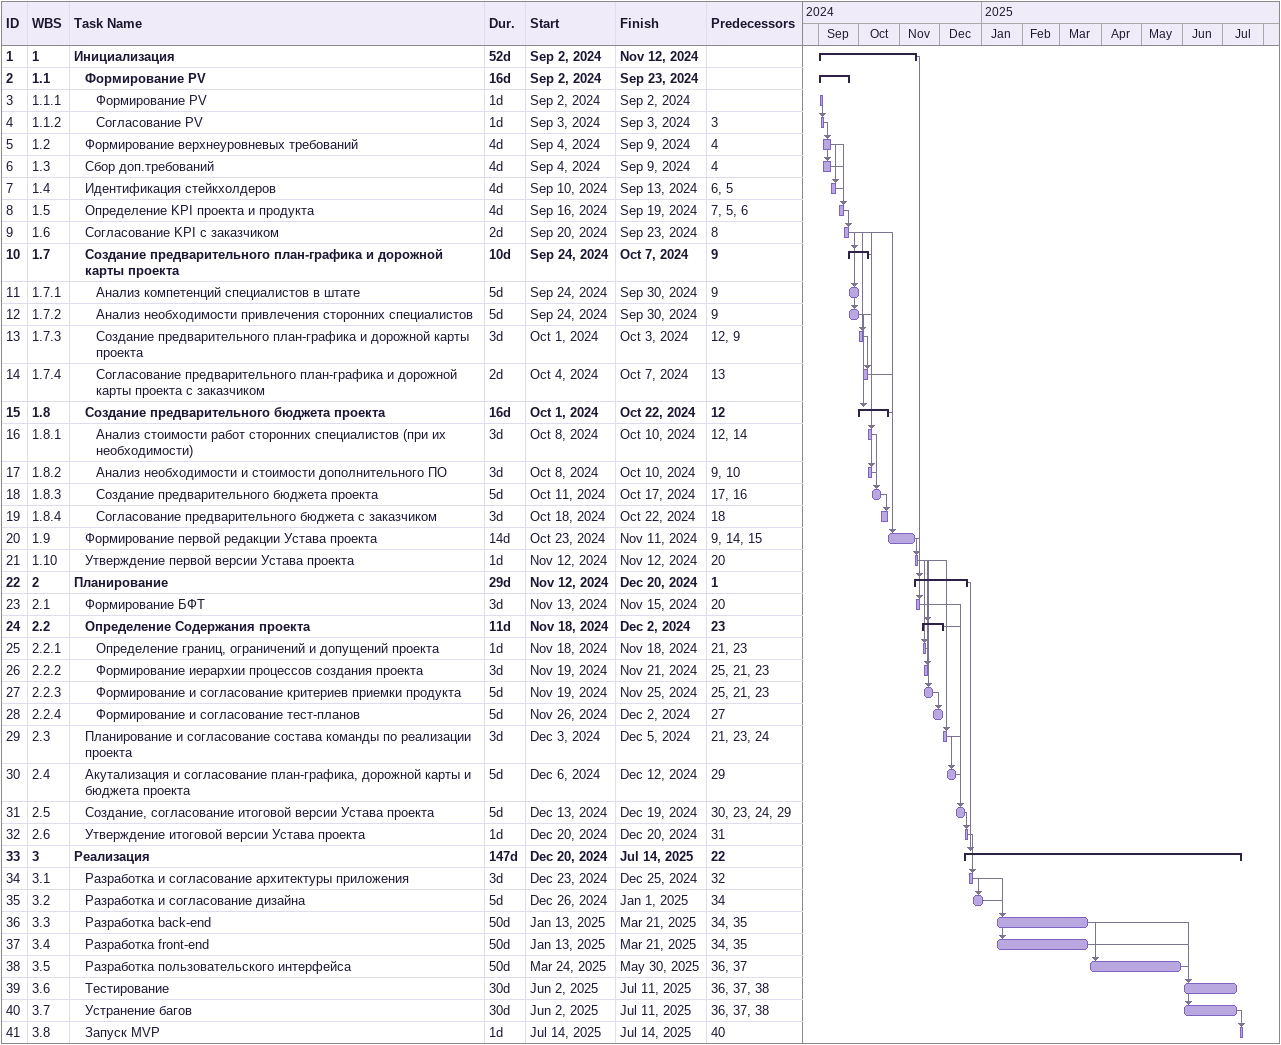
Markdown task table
| ID | WBS | Task | Duration | Start | Finish | Predecessors |
|---|---|---|---|---|---|---|
| 1 | 1 | **Инициализация** | 52d | 2024-09-02 | 2024-11-12 |  |
| 2 | 1.1 | **Формирование PV** | 16d | 2024-09-02 | 2024-09-23 |  |
| 3 | 1.1.1 | Формирование PV | 1d | 2024-09-02 | 2024-09-02 |  |
| 4 | 1.1.2 | Согласование PV | 1d | 2024-09-03 | 2024-09-03 | 3 |
| 5 | 1.2 | Формирование верхнеуровневых требований | 4d | 2024-09-04 | 2024-09-09 | 4 |
| 6 | 1.3 | Сбор доп.требований | 4d | 2024-09-04 | 2024-09-09 | 4 |
| 7 | 1.4 | Идентификация стейкхолдеров | 4d | 2024-09-10 | 2024-09-13 | 6, 5 |
| 8 | 1.5 | Определение KPI проекта и продукта | 4d | 2024-09-16 | 2024-09-19 | 7, 5, 6 |
| 9 | 1.6 | Согласование KPI с заказчиком | 2d | 2024-09-20 | 2024-09-23 | 8 |
| 10 | 1.7 | **Создание предварительного план-графика и дорожной карты проекта** | 10d | 2024-09-24 | 2024-10-07 | 9 |
| 11 | 1.7.1 | Анализ компетенций специалистов в штате | 5d | 2024-09-24 | 2024-09-30 | 9 |
| 12 | 1.7.2 | Анализ необходимости привлечения сторонних специалистов | 5d | 2024-09-24 | 2024-09-30 | 9 |
| 13 | 1.7.3 | Создание предварительного план-графика и дорожной карты проекта | 3d | 2024-10-01 | 2024-10-03 | 12, 9 |
| 14 | 1.7.4 | Согласование предварительного план-графика и дорожной карты проекта с заказчиком | 2d | 2024-10-04 | 2024-10-07 | 13 |
| 15 | 1.8 | **Создание предварительного бюджета проекта** | 16d | 2024-10-01 | 2024-10-22 | 12 |
| 16 | 1.8.1 | Анализ стоимости работ сторонних специалистов (при их необходимости) | 3d | 2024-10-08 | 2024-10-10 | 12, 14 |
| 17 | 1.8.2 | Анализ необходимости и стоимости дополнительного ПО | 3d | 2024-10-08 | 2024-10-10 | 9, 10 |
| 18 | 1.8.3 | Создание предварительного бюджета проекта | 5d | 2024-10-11 | 2024-10-17 | 17, 16 |
| 19 | 1.8.4 | Согласование предварительного бюджета с заказчиком | 3d | 2024-10-18 | 2024-10-22 | 18 |
| 20 | 1.9 | Формирование первой редакции Устава проекта | 14d | 2024-10-23 | 2024-11-11 | 9, 14, 15 |
| 21 | 1.10 | Утверждение первой версии Устава проекта | 1d | 2024-11-12 | 2024-11-12 | 20 |
| 22 | 2 | **Планирование** | 29d | 2024-11-12 | 2024-12-20 | 1 |
| 23 | 2.1 | Формирование БФТ | 3d | 2024-11-13 | 2024-11-15 | 20 |
| 24 | 2.2 | **Определение Содержания проекта** | 11d | 2024-11-18 | 2024-12-02 | 23 |
| 25 | 2.2.1 | Определение границ, ограничений и допущений проекта | 1d | 2024-11-18 | 2024-11-18 | 21, 23 |
| 26 | 2.2.2 | Формирование иерархии процессов создания проекта | 3d | 2024-11-19 | 2024-11-21 | 25, 21, 23 |
| 27 | 2.2.3 | Формирование и согласование критериев приемки продукта | 5d | 2024-11-19 | 2024-11-25 | 25, 21, 23 |
| 28 | 2.2.4 | Формирование и согласование тест-планов | 5d | 2024-11-26 | 2024-12-02 | 27 |
| 29 | 2.3 | Планирование и согласование состава команды по реализации проекта | 3d | 2024-12-03 | 2024-12-05 | 21, 23, 24 |
| 30 | 2.4 | Акутализация и согласование план-графика, дорожной карты и бюджета проекта | 5d | 2024-12-06 | 2024-12-12 | 29 |
| 31 | 2.5 | Создание, согласование итоговой версии Устава проекта | 5d | 2024-12-13 | 2024-12-19 | 30, 23, 24, 29 |
| 32 | 2.6 | Утверждение итоговой версии Устава проекта | 1d | 2024-12-20 | 2024-12-20 | 31 |
| 33 | 3 | **Реализация** | 147d | 2024-12-20 | 2025-07-14 | 22 |
| 34 | 3.1 | Разработка и согласование архитектуры приложения | 3d | 2024-12-23 | 2024-12-25 | 32 |
| 35 | 3.2 | Разработка и согласование дизайна | 5d | 2024-12-26 | 2025-01-01 | 34 |
| 36 | 3.3 | Разработка back-end | 50d | 2025-01-13 | 2025-03-21 | 34, 35 |
| 37 | 3.4 | Разработка front-end | 50d | 2025-01-13 | 2025-03-21 | 34, 35 |
| 38 | 3.5 | Разработка пользовательского интерфейса | 50d | 2025-03-24 | 2025-05-30 | 36, 37 |
| 39 | 3.6 | Тестирование | 30d | 2025-06-02 | 2025-07-11 | 36, 37, 38 |
| 40 | 3.7 | Устранение багов | 30d | 2025-06-02 | 2025-07-11 | 36, 37, 38 |
| 41 | 3.8 | Запуск MVP | 1d | 2025-07-14 | 2025-07-14 | 40 |
